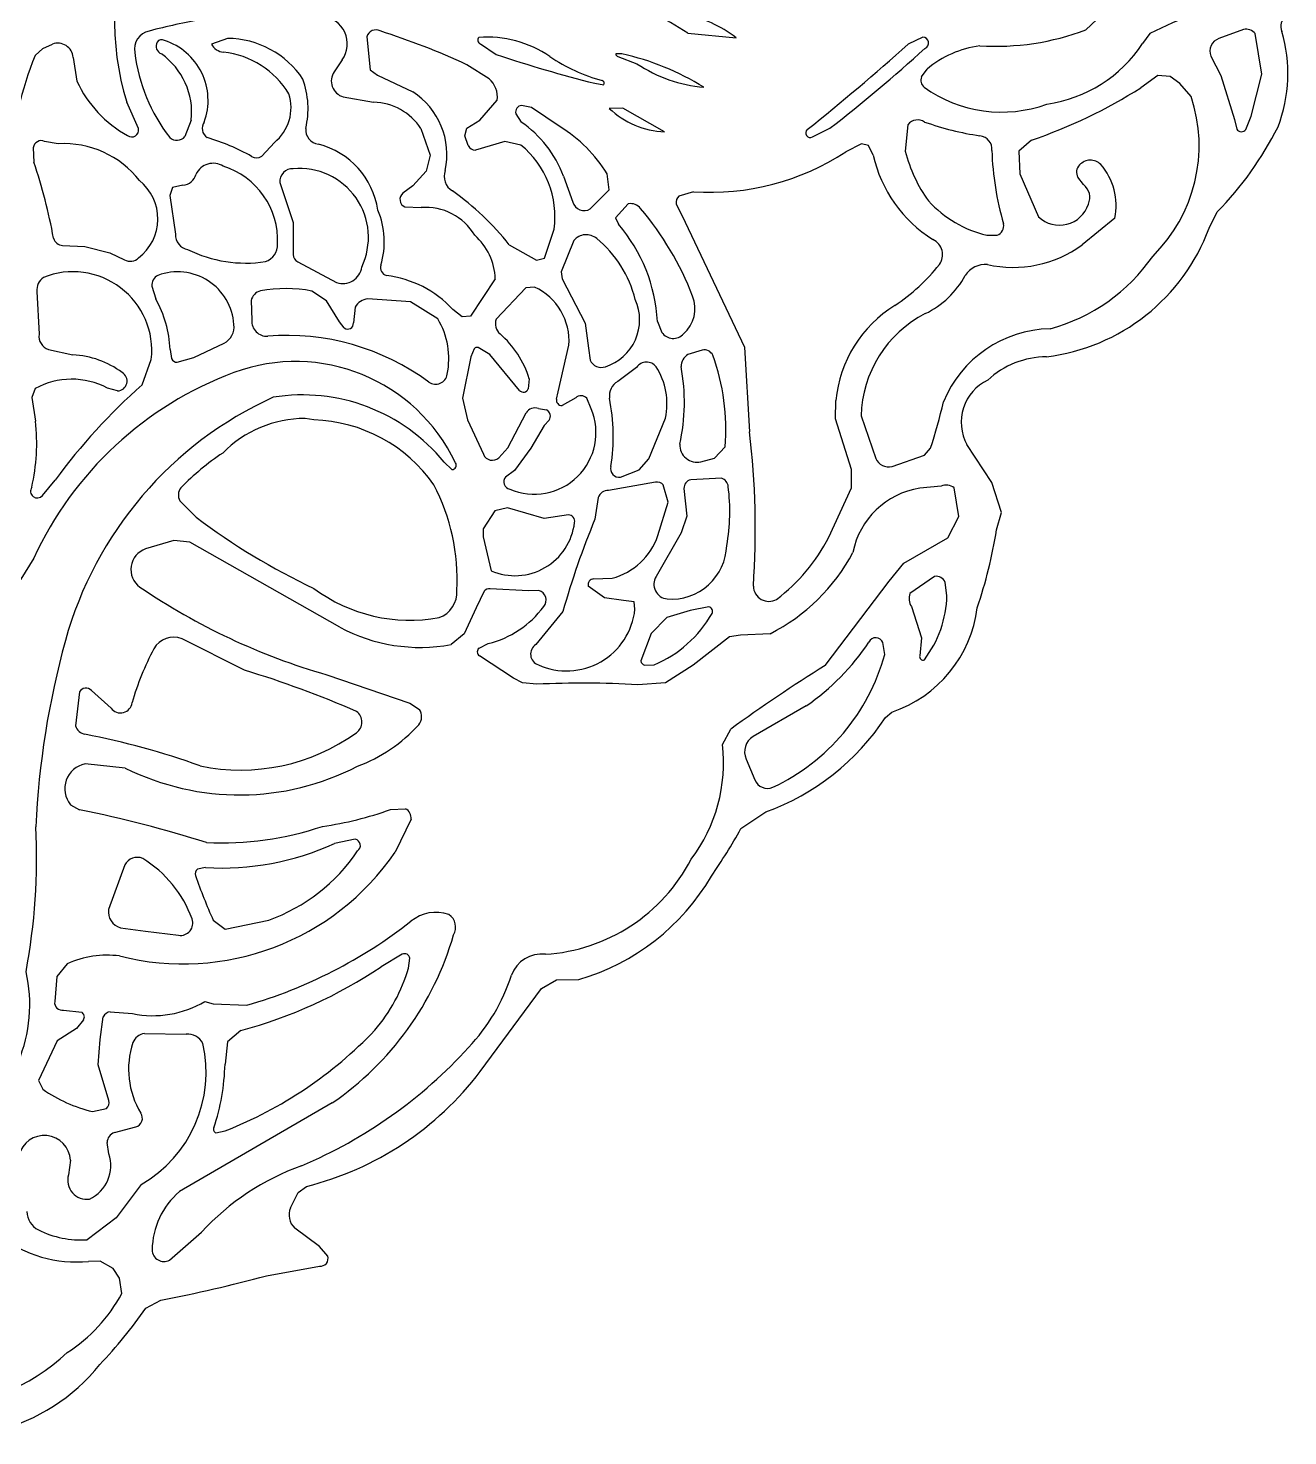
# Model space of a CAD drawing. Header units: millimetres. Extents: x 0.02 to 0.492, y 0.021 to 0.495.
# Drawn here: x 0.361 to 0.4644, y 0.0434 to 0.159 of the extents above; entities that cross this region are included whole.
import ezdxf

# ---------------------------------------------------------------- set-up
doc = ezdxf.new("R2010")
doc.units = ezdxf.units.MM
doc.header["$MEASUREMENT"] = 0
doc.layers.add('WHITE', color=7, linetype='Continuous')

msp = doc.modelspace()

# ---------------------------------------------------------------- linework, layer by layer
at = {"layer": 'WHITE'}
for p, q in [((0.4478104110938455, 0.1588128490061728), (0.4505747555304825, 0.1614306330596681)), ((0.4151304145114838, 0.1585502633157757), (0.4190814210061375, 0.1581644590740064)), ((0.4530631980924561, 0.1585157152427794), (0.4524650271506728, 0.1576833831180831)), ((0.4607388933202539, 0.1588455589806597), (0.4587135573067442, 0.1580993464983402)), ((0.4622477575325273, 0.1551620874340658), (0.461701163218803, 0.1585002740840933)), ((0.3615413990060995, 0.1567010917874253), (0.3621535799890072, 0.1572903832044549)), ((0.3621535799890072, 0.1572903832044549), (0.3629582670356958, 0.1576399705388453)), ((0.377320037416269, 0.1581079939401132), (0.3760105390332617, 0.1576376831662029)), ((0.3887580203752575, 0.1582456189779855), (0.3890450561494674, 0.1555391328193303)), ((0.3980856572765748, 0.1576647223225212), (0.3993960344442853, 0.1567963500015735)), ((0.4344187049421049, 0.1582108704044909), (0.4331993214306843, 0.1576249117211449)), ((0.3646613798445921, 0.1565536439837672), (0.3649678867970609, 0.1546039928106835)), ((0.3867453020250189, 0.1563375956742575), (0.3860868642337023, 0.1553741553833327)), ((0.4097132712383999, 0.1568388068068472), (0.4092124023500757, 0.1568503100913313)), ((0.4093823260883098, 0.1566173703074104), (0.4109417004926585, 0.1560345541825941)), ((0.4580624032445939, 0.1566638920681741), (0.4588788250835189, 0.1550636031509639)), ((0.3890450561494674, 0.1555391328193303), (0.3896277919190606, 0.1550976568598074)), ((0.3896277919190606, 0.1550976568598074), (0.392529397079416, 0.1537306885851001)), ((0.3988003568208999, 0.1547906957894117), (0.3969769339392178, 0.1559455516152599)), ((0.4343001258225306, 0.1549462326484322), (0.4347613843327349, 0.1555940662531458)), ((0.4537210270113459, 0.1550716683036165), (0.4523264068191494, 0.1540588678959136)), ((0.4547359291255304, 0.1549831601196802), (0.4537210270113459, 0.1550716683036165)), ((0.4555276968961778, 0.1544042846603938), (0.4547359291255304, 0.1549831601196802)), ((0.4588788250835189, 0.1550636031509639), (0.4600151979728268, 0.1514598149140601)), ((0.4613712206527839, 0.1517213306716007), (0.4622477575325273, 0.1551620874340658)), ((0.4074721307234611, 0.1544223237130707), (0.4082320740081432, 0.1543100851230969)), ((0.4564455490655511, 0.153348280806252), (0.4555276968961778, 0.1544042846603938)), ((0.3700076523277982, 0.1507002356947619), (0.3690570202747585, 0.1528625928097796)), ((0.3868294858819059, 0.153309200467548), (0.3893215061185484, 0.1528698307948494)), ((0.3980441590134258, 0.1513995215279292), (0.3994607204037851, 0.1530353730342847)), ((0.4022800821347838, 0.1524396889711539), (0.4014696737364905, 0.1526112075898934)), ((0.3743513265641344, 0.1514090871709671), (0.3738237593941767, 0.1500429998409848)), ((0.3969633273255399, 0.1507511027878686), (0.3980441590134258, 0.1513995215279292)), ((0.4009971443529228, 0.1519254603613756), (0.4014313722945464, 0.1512442633406309)), ((0.4046435196417284, 0.150847393594954), (0.4022800821347838, 0.1524396889711539)), ((0.4097728621119124, 0.152387380134993), (0.4086631697596964, 0.1523664478651013)), ((0.4132097254365883, 0.1504330577029822), (0.4097728621119124, 0.152387380134993)), ((0.4600151979728268, 0.1514598149140601), (0.4601870897482782, 0.1506694547896832)), ((0.4609437529817644, 0.1506272436172697), (0.4613712206527839, 0.1517213306716007)), ((0.3932105797974179, 0.1507082667913523), (0.3939669769054014, 0.1485244343887271)), ((0.3968005424543352, 0.1501144756711772), (0.3969633273255399, 0.1507511027878686)), ((0.4253532589830473, 0.1500205178407616), (0.42678795945832, 0.1507267384605868)), ((0.433191224031257, 0.1510227574547764), (0.4329726606060602, 0.1488387692606854)), ((0.3613814249274789, 0.1491372017825527), (0.3614313700321745, 0.1479528047284895)), ((0.3634344326127646, 0.1494538783320934), (0.3623106428153927, 0.1496576075602466)), ((0.3811743960794773, 0.1495711354195581), (0.3801342815896651, 0.1484371661596176)), ((0.3970976649631619, 0.1493189067506361), (0.3968005424543352, 0.1501144756711772)), ((0.4001029556464614, 0.1496359225304807), (0.3976973054554338, 0.148943050271562)), ((0.4014130635744295, 0.1493578400678059), (0.4001029556464614, 0.1496359225304807)), ((0.4293820738925865, 0.1494636560815511), (0.4280905146122364, 0.1487963850659172)), ((0.429951936445838, 0.1493296200028196), (0.4293820738925865, 0.1494636560815511)), ((0.4303328158815137, 0.1485361041753114), (0.429951936445838, 0.1493296200028196)), ((0.4433349338820314, 0.1497503102434953), (0.4423077071059268, 0.1488463174109708)), ((0.3939669769054014, 0.1485244343887271), (0.3936350551793591, 0.1471979574881438)), ((0.4423077071059268, 0.1488463174109708), (0.4423892096165871, 0.1469870212159668)), ((0.3936350551793591, 0.1471979574881438), (0.3925478535265452, 0.1460026188055443)), ((0.4049059298407802, 0.1467959334885615), (0.4056750934676309, 0.1446658680251657)), ((0.4086740684630031, 0.1456898300219206), (0.4084907705757778, 0.1469908411285466)), ((0.4423892096165871, 0.1469870212159668), (0.4439126767899659, 0.1434661415612259)), ((0.3728103177583182, 0.1458563184365722), (0.3725855794302086, 0.145205628276912)), ((0.3736645146319394, 0.1460562912625274), (0.3728103177583182, 0.1458563184365722)), ((0.3816147551520664, 0.1462866098939782), (0.3827128431543687, 0.1430093044252658)), ((0.3925478535265452, 0.1460026188055443), (0.3917206618704955, 0.1453973146733974)), ((0.4071130460807242, 0.1441131893914202), (0.4086740684630031, 0.1456898300219206)), ((0.4476181111125263, 0.1461025153043084), (0.4471512410662848, 0.1467078123204597)), ((0.3725855794302086, 0.145205628276912), (0.3730609450785116, 0.142031816203004)), ((0.4102312695452294, 0.1445272048838382), (0.409183547223891, 0.1433694239384507)), ((0.4141669146116745, 0.1445268681633153), (0.4148946013329937, 0.1430275672975888)), ((0.4155740330295634, 0.1455190464836589), (0.414381570591937, 0.1451582877338678)), ((0.3918911831125687, 0.1442798595399021), (0.3932223854880479, 0.1442203052306268)), ((0.409183547223891, 0.1433694239384507), (0.4094342260382651, 0.1428490705917292)), ((0.4501775298843128, 0.1433441227805601), (0.4474856965836669, 0.1411493418607438)), ((0.4579171439958926, 0.1425321391630867), (0.4585797042646823, 0.1438592794126826)), ((0.3827128431543687, 0.1430093044252658), (0.3827090864406461, 0.1403631052291597)), ((0.4033602569865697, 0.1400591134074101), (0.4041405909999186, 0.1424395470000303)), ((0.4148946013329937, 0.1430275672975888), (0.4197746939694584, 0.1327634580883333)), ((0.3637895231388143, 0.1411112516526079), (0.3656180584546465, 0.1410278703309436)), ((0.3656180584546465, 0.1410278703309436), (0.3676613811689831, 0.1405193811126939)), ((0.400463678627928, 0.1411641281522698), (0.4026930631152653, 0.1399035970478406)), ((0.4057556685794117, 0.1415110850573362), (0.4047255064983237, 0.138944850525207)), ((0.4396696870785357, 0.1419443894562103), (0.4405090166086556, 0.1419566682022594)), ((0.3676613811689831, 0.1405193811126939), (0.3688622276870344, 0.1399386410398382)), ((0.4026930631152653, 0.1399035970478406), (0.4033602569865697, 0.1400591134074101)), ((0.3830929159861806, 0.1397632469336547), (0.3862842268948559, 0.1380595151450711)), ((0.4047255064983237, 0.138944850525207), (0.404793808999626, 0.1383753026621473)), ((0.3711162749063758, 0.137764583794909), (0.3714303754816564, 0.136722233464999)), ((0.3993041294897854, 0.1383673954179664), (0.3972704902081456, 0.1353171883147497)), ((0.4018080207308322, 0.137622684954454), (0.3993844025778227, 0.1350483233502036)), ((0.4025417596655821, 0.1376861611181912), (0.4018080207308322, 0.137622684954454)), ((0.404793808999626, 0.1383753026621473), (0.4066829513657071, 0.1347292283183253)), ((0.3616653492174111, 0.1373415066352055), (0.3618497601351949, 0.133817986845995)), ((0.3792676130421271, 0.1365911098147186), (0.3793099408823761, 0.1349723925114361)), ((0.3854575493134795, 0.1365555066983349), (0.384254855881764, 0.1373711909483313)), ((0.3865107663972688, 0.1348539944960823), (0.3854575493134795, 0.1365555066983349)), ((0.3923599158827226, 0.136475903031363), (0.3888352639622807, 0.136720520096153)), ((0.3945970171951173, 0.1350794526695269), (0.3923599158827226, 0.136475903031363)), ((0.3878197965669664, 0.136046414425566), (0.3876585980388775, 0.1347549286371711)), ((0.3965943290064796, 0.1352647475923899), (0.3958303825822162, 0.1358517629430345)), ((0.3972704902081456, 0.1353171883147497), (0.3965943290064796, 0.1352647475923899)), ((0.3869151348529966, 0.1343397670070449), (0.3865107663972688, 0.1348539944960823)), ((0.4066829513657071, 0.1347292283183253), (0.4069706277138767, 0.132673162337209)), ((0.4126272636356289, 0.1348574914008592), (0.4129811798315061, 0.1339753484576088)), ((0.3745555053141683, 0.1319163480852799), (0.377043808519645, 0.1330773970260655)), ((0.4044780510349835, 0.1290963931945555), (0.4053596510481208, 0.1329132531728167)), ((0.3626383124337921, 0.1325831867192392), (0.3646388457737982, 0.1321354104048853)), ((0.3703167529412444, 0.1296664557969044), (0.3710660834870953, 0.1317543702833631)), ((0.3726109065497498, 0.1325762145477891), (0.3727203703005034, 0.1318188122629046)), ((0.3732019445409324, 0.1315232647417516), (0.3745555053141683, 0.1319163480852799)), ((0.3972910735848356, 0.1319779955493341), (0.3966320458210807, 0.1285738281905516)), ((0.397586292932039, 0.1326372649782148), (0.3972910735848356, 0.1319779955493341)), ((0.3988757663788961, 0.1321734584574591), (0.3978952908320467, 0.1327347440784617)), ((0.4013032700897202, 0.1292117950151072), (0.3988757663788961, 0.1321734584574591)), ((0.4069706277138767, 0.132673162337209), (0.4070971937811456, 0.1316816520858774)), ((0.4163018379230292, 0.1325258698373536), (0.4151307563519979, 0.1321474143216627)), ((0.4197746939694584, 0.1327634580883333), (0.4201857778593667, 0.1258174454273844)), ((0.4109112460881132, 0.1311016876034855), (0.4093654845131615, 0.1299455108550154)), ((0.4021048116800081, 0.1301603533099995), (0.402019734996804, 0.1293381000703395)), ((0.3615345789002194, 0.1293615705368415), (0.361260619518842, 0.1286411063095886)), ((0.361260619518842, 0.1286411063095886), (0.3615598111530191, 0.1266899885429451)), ((0.3682985140433054, 0.1291688493994361), (0.3674599452564083, 0.1294061324737082)), ((0.3966320458210807, 0.1285738281905516), (0.397025075899907, 0.1267874742622558)), ((0.4043361313441818, 0.1285049581944213), (0.4044780510349835, 0.1290963931945555)), ((0.4059122978118543, 0.1286057710999538), (0.4047933754992762, 0.1279629766464499)), ((0.40718677521064, 0.1277017304926724), (0.406816852780409, 0.1285699777048731)), ((0.4272499934350901, 0.1268672488909652), (0.4272735131592027, 0.128382918955498)), ((0.4003359649102916, 0.124500841156374), (0.4018396296886588, 0.1273785682963609)), ((0.4028537347280473, 0.1277355821746079), (0.4035138058995325, 0.1276156363075071)), ((0.3844090914922792, 0.1267926749967999), (0.3836900202242079, 0.1269126764970296)), ((0.397025075899907, 0.1267874742622558), (0.398344141273028, 0.1239647149218935)), ((0.4033120695529049, 0.1263223551300276), (0.4022432275767133, 0.1244664591658284)), ((0.4037344852777967, 0.1267722813470197), (0.4033120695529049, 0.1263223551300276)), ((0.4119262291029864, 0.1236028183595941), (0.4132915102222725, 0.1269431587220245)), ((0.4285533132460944, 0.1227206948432958), (0.4272499934350901, 0.1268672488909652)), ((0.4293544988111186, 0.1271138732951308), (0.4305434154013388, 0.123632244130465)), ((0.3995980732319394, 0.1236832627593574), (0.4003359649102916, 0.124500841156374)), ((0.4022432275767133, 0.1244664591658284), (0.4008772249075623, 0.1226425713655862)), ((0.4161963205701049, 0.1233386081958545), (0.4172998295018981, 0.1236515190045155)), ((0.4172998295018981, 0.1236515190045155), (0.4181795742409065, 0.1245716408415709)), ((0.431888615553477, 0.1229577689981974), (0.4345461481682343, 0.1239037360919347)), ((0.4345461481682343, 0.1239037360919347), (0.4350469813627224, 0.1244736578510636)), ((0.4400888920440258, 0.1216541416112838), (0.4380237877602191, 0.1247579696637913)), ((0.3957486617872243, 0.1227210429523991), (0.395105882137849, 0.123319451836779)), ((0.4008772249075623, 0.1226425713655862), (0.4001508034023093, 0.1221026499757886)), ((0.4095936199027878, 0.1220811541285939), (0.4111285690305198, 0.1226793908265453)), ((0.4111285690305198, 0.1226793908265453), (0.4119262291029864, 0.1236028183595941)), ((0.4285590174185546, 0.1212266090149658), (0.4285533132460944, 0.1227206948432958)), ((0.362127235209583, 0.1205770577919102), (0.3631808341685926, 0.1218447117137371)), ((0.4124599235589261, 0.1216801796486154), (0.4086134187718715, 0.1210018770306285)), ((0.4135013965583782, 0.1200369422417972), (0.4131084690650541, 0.1214571437984629)), ((0.4178897603864873, 0.1220118698019311), (0.4153557886717058, 0.1218664419181117)), ((0.4359136486389236, 0.1213568787962822), (0.4341604831502262, 0.1211740134482674)), ((0.4408632257778373, 0.1191768220378977), (0.4400888920440258, 0.1216541416112838)), ((0.4077564109790276, 0.1204091408933684), (0.4074934871980994, 0.1186536389662525)), ((0.4148011141671572, 0.1211717320462864), (0.415039281326852, 0.1188979798021636)), ((0.4266899904257728, 0.1171774937230346), (0.4285590174185546, 0.1212266090149658)), ((0.4373794318949153, 0.1188682881154261), (0.4369859558260527, 0.1212029492774972)), ((0.373418532175185, 0.120155629874531), (0.3747615161614636, 0.1187969446709042)), ((0.399286291648642, 0.1193382946874521), (0.3983165337531153, 0.1178461463623638)), ((0.4003157328263448, 0.1195776852922174), (0.399286291648642, 0.1193382946874521)), ((0.4033311052750389, 0.1186968839549931), (0.4003157328263448, 0.1195776852922174)), ((0.4126642601635934, 0.1172955993276916), (0.4135013965583782, 0.1200369422417972)), ((0.4404740993270875, 0.1177604858972372), (0.4408632257778373, 0.1191768220378977)), ((0.4053112745698733, 0.118992247120365), (0.4033311052750389, 0.1186968839549931)), ((0.415039281326852, 0.1188979798021636), (0.4145607637510575, 0.1175174690526018)), ((0.4364800962030156, 0.1171119793973258), (0.4373794318949153, 0.1188682881154261)), ((0.3729278678827249, 0.1168915604198331), (0.3705883137788465, 0.1161947810412286)), ((0.3742401425753831, 0.1167492047701073), (0.3729278678827249, 0.1168915604198331)), ((0.3865364790630972, 0.1097709496156917), (0.3742401425753831, 0.1167492047701073)), ((0.3983165337531153, 0.1178461463623638), (0.3983275697811512, 0.117204199942415)), ((0.3983275697811512, 0.117204199942415), (0.3989740665756318, 0.1144006389493143)), ((0.4145607637510575, 0.1175174690526018), (0.4125103903825618, 0.1139290612460652)), ((0.4328483214428194, 0.1150373929105285), (0.4364800962030156, 0.1171119793973258)), ((0.4316398261308715, 0.1135445767527248), (0.4328483214428194, 0.1150373929105285)), ((0.4073876162007113, 0.1137432784679296), (0.4089142317159128, 0.1137927412513106)), ((0.4263952151895397, 0.1066395716905251), (0.4316398261308715, 0.1135445767527248)), ((0.4353782730958658, 0.1139371748932253), (0.4333594442619909, 0.1125273547414603)), ((0.4363952683454205, 0.1123771209736487), (0.4362499425502364, 0.1134480205978685)), ((0.3983923351494577, 0.1127199090408365), (0.397745549356584, 0.1113704822405213)), ((0.4020472887867005, 0.1127628104616606), (0.3988880678284866, 0.1129164263937319)), ((0.4028901630309842, 0.1127982396466753), (0.4020472887867005, 0.1127628104616606)), ((0.4082741139215783, 0.1121846039763498), (0.4069480298443687, 0.1131415818941818)), ((0.409836411151669, 0.1119557975847199), (0.4082741139215783, 0.1121846039763498)), ((0.397745549356584, 0.1113704822405213), (0.3967556827564354, 0.1092325137856768)), ((0.4048650060156643, 0.1110743148436297), (0.4026504460339315, 0.1083437344769649)), ((0.4107028693698418, 0.1118479914802514), (0.409836411151669, 0.1119557975847199)), ((0.4107752093601242, 0.1112413442203414), (0.4107028693698418, 0.1118479914802514)), ((0.4153254898125595, 0.1111315521998029), (0.4133864609518147, 0.1105606615997761)), ((0.4168531956251534, 0.1114346157862166), (0.4153254898125595, 0.1111315521998029)), ((0.4334877928327945, 0.1114697094452933), (0.4342990662148439, 0.1089055298489099)), ((0.4133864609518147, 0.1105606615997761), (0.4121161576240777, 0.1092653290341622)), ((0.3787299265479707, 0.1062403223076474), (0.373589754708649, 0.1088261306264855)), ((0.3967556827564354, 0.1092325137856768), (0.3956762547902492, 0.1083438996959371)), ((0.4121161576240777, 0.1092653290341622), (0.4112631418773959, 0.1070046047198622)), ((0.4185540659258826, 0.1089754433712697), (0.4155451356613751, 0.1066578533162059)), ((0.4194331156935605, 0.1091130969434917), (0.4185540659258826, 0.1089754433712697)), ((0.4218769518858759, 0.1092330143304445), (0.4194331156935605, 0.1091130969434917)), ((0.4342990662148439, 0.1089055298489099), (0.4341684615525035, 0.1074351337958734)), ((0.3979835636140049, 0.1080630123348322), (0.3987346978573619, 0.1084261273496805)), ((0.4312920690914731, 0.1075333601839694), (0.4311394694171676, 0.1085082971437731)), ((0.4008166013244743, 0.1055860808185489), (0.3980101943877485, 0.1074312035339818)), ((0.4115694458487701, 0.1066539206857774), (0.4123518575732589, 0.1066787358594084)), ((0.4155451356613751, 0.1066578533162059), (0.4132803410619487, 0.1052161919751104)), ((0.3854785625583108, 0.1058718309711032), (0.3923068709547181, 0.1035452148175462)), ((0.4015536995896004, 0.105219319114512), (0.4008166013244743, 0.1055860808185489)), ((0.4027363136275725, 0.1050888666360307), (0.4015536995896004, 0.105219319114512)), ((0.4132803410619487, 0.1052161919751104), (0.4110069907486622, 0.1050476414969887)), ((0.3651600247753285, 0.104459719735271), (0.3648342180690506, 0.101664207290599)), ((0.3677641389298404, 0.1031311041384273), (0.3661598355805605, 0.1045781082153722)), ((0.3923068709547181, 0.1035452148175462), (0.3931026532520593, 0.1030241828093002)), ((0.4248347381551611, 0.1033083902593185), (0.4204788921045218, 0.1008039543297976)), ((0.4313404026679893, 0.102355864820354), (0.4318606470544554, 0.1028053690556427)), ((0.4179667331432411, 0.1001546990784893), (0.4186422529603038, 0.1014079135481266)), ((0.3689350111935338, 0.098212305128707), (0.365635467658457, 0.0985514404035169)), ((0.4199081130508066, 0.0989528072011392), (0.4206095462587992, 0.0972502092640784)), ((0.36443539981824, 0.0952034853059236), (0.3651860348453349, 0.0947934546262742)), ((0.3907083648022873, 0.0948116317208197), (0.3919504408734298, 0.0948717626303665)), ((0.3923999220909756, 0.0940166327418962), (0.3911011106675655, 0.0913122449424582)), ((0.4194853828932605, 0.0932357569329357), (0.4215313019505822, 0.0946081937417484)), ((0.3878124888590532, 0.0923629751038685), (0.3861211654580578, 0.0920117190100004)), ((0.3688936605757289, 0.0902544438635629), (0.3675618760772301, 0.0866095380029807)), ((0.3755072411703172, 0.0900375755762772), (0.3748492482525663, 0.0898995034900139)), ((0.3761581172992043, 0.0857116039240107), (0.3771311611026799, 0.0849923088595365)), ((0.3771311611026799, 0.0849923088595365), (0.3807195279161866, 0.0857285174380075)), ((0.368539235832245, 0.0851044699921945), (0.3706013051384249, 0.084820023961521)), ((0.3706013051384249, 0.084820023961521), (0.3733098766581375, 0.0844864710017502)), ((0.3641658925994953, 0.0821349691239555), (0.3633003207643459, 0.0810887703961018)), ((0.3916685126890245, 0.0829196356491374), (0.3899367489753238, 0.0818954971914672)), ((0.3921844023462037, 0.0817903589500048), (0.392289537039886, 0.0825938063757131)), ((0.3633003207643459, 0.0810887703961018), (0.363134629790949, 0.079041691350901)), ((0.398071078428847, 0.0732866662122415), (0.4031184289997897, 0.080118037914683)), ((0.4031184289997897, 0.080118037914683), (0.4043240439827913, 0.0808316803410859)), ((0.4043240439827913, 0.0808316803410859), (0.4061809970434218, 0.0808418244511513)), ((0.3754767951494046, 0.0790568460117711), (0.3761557979493422, 0.0788675404786823)), ((0.3761557979493422, 0.0788675404786823), (0.3789152887621317, 0.0787393225030482)), ((0.363862829259318, 0.0783349368123442), (0.3653525285022429, 0.0781610358553024)), ((0.3654981377261942, 0.0775393237504964), (0.3649245496318233, 0.0768269194383543)), ((0.3668823034145386, 0.075920884049275), (0.3671228713987942, 0.0777938110948335)), ((0.3676968892911539, 0.0781959694952093), (0.369523164488099, 0.0780491590072369)), ((0.3649245496318233, 0.0768269194383543), (0.3633295191242506, 0.0758138850460891)), ((0.3705023210790245, 0.0764236519951161), (0.3739291182580544, 0.076377874771236)), ((0.3784235308309125, 0.0766574674591786), (0.3773367780731419, 0.0757348044624834)), ((0.3633295191242506, 0.0758138850460891), (0.3618086248423137, 0.0725681194071108)), ((0.3667051800578823, 0.0738454729293937), (0.3668823034145386, 0.075920884049275)), ((0.3773367780731419, 0.0757348044624834), (0.3771206858027157, 0.0739031897171098)), ((0.3675862207550276, 0.0709108352753799), (0.3667051800578823, 0.0738454729293937)), ((0.3618086248423137, 0.0725681194071108), (0.3621552841770145, 0.0718454097962647)), ((0.3859249286676174, 0.0707193056110425), (0.3733797654074787, 0.0634415820541465)), ((0.3662496464124408, 0.0700087522636806), (0.3673801897988396, 0.0702750502958352)), ((0.3680467761460261, 0.0682860275554241), (0.3698088089657547, 0.0687529021469172)), ((0.3763767478104373, 0.0682604536256499), (0.3771335753265644, 0.0684328413593269)), ((0.3675822608227753, 0.0665398784258149), (0.3674384061128023, 0.0674670949855877)), ((0.3644294983300519, 0.0660144321415551), (0.3642741093241263, 0.0648113908401291)), ((0.3702286432006089, 0.0640239964355769), (0.368190470882824, 0.0612787118444784)), ((0.3831164712801133, 0.0633768834628455), (0.3837997359913648, 0.0638685623703091)), ((0.3825011427583978, 0.0621144346832903), (0.3831164712801133, 0.0633768834628455)), ((0.368190470882824, 0.0612787118444784), (0.3658075901680348, 0.0594886398429744)), ((0.3725610537468151, 0.057799207311305), (0.375187351369041, 0.0601211645174314)), ((0.3848804454300708, 0.0589406958881051), (0.3828442533634509, 0.0604467256696027)), ((0.3855522828103176, 0.0581524351181518), (0.3848804454300708, 0.0589406958881051)), ((0.3668587565113249, 0.0577329862723644), (0.3658987605667397, 0.0577107112975931)), ((0.3679431563824156, 0.0571357954154531), (0.3668587565113249, 0.0577329862723644)), ((0.368449036875979, 0.0563472715247357), (0.3679431563824156, 0.0571357954154531)), ((0.3805298925357772, 0.056532322000139), (0.3848699518235805, 0.0573249939148101)), ((0.3686530129274582, 0.0550764812622978), (0.368449036875979, 0.0563472715247357)), ((0.370614882741686, 0.0538758447973795), (0.3718423892753706, 0.054517546050904))]:
    msp.add_line(p, q, dxfattribs=at)
for centre, radius, start, end in [((0.3909960103603178, 0.1596019455506539), 0.0229507769223658, 159.5088787261035, 197.0762299059418), ((0.3400046540687645, 0.0342526113391469), 0.145237, 58.85114690594189, 64.14433490594189), ((0.2838725754331531, 0.2307594207251706), 0.1029800643932965, 301.740024372967, 318.9436538282623), ((0.4734423685034887, 0.117265241994118), 0.046009913387013, 106.0988173592327, 116.2909759059418), ((0.3853289223362227, 0.1027519302447561), 0.0577952397306591, 99.98364809675545, 104.4646923715555), ((0.3848773325626861, 0.1576549486898727), 0.0022857665847497, 324.8072609059417, 84.54216977766261), ((0.4126105818330303, 0.1497017181137142), 0.0106531565352822, 52.59749990594167, 78.09479443971223), ((0.4648091226529534, 0.1590829268352315), 0.0010040171997867, 121.8351709059417, 203.8709585030871), ((0.3711990400336452, 0.1572386140710335), 0.0015080048277964, 101.7233632761701, 191.4394119969504), ((0.3894914702394009, 0.1580476060699984), 0.0007597090330787, 61.69052401877055, 164.8917759059411), ((0.3721068361455715, 0.1025402058274235), 0.0589122459509388, 65.0292849059418, 72.46975163991914), ((0.4404077935228382, 0.1784335340566306), 0.0209706945224007, 266.396135876295, 290.6708089059419), ((0.4609242608781379, 0.1578486463122258), 0.001014, 39.98828290594185, 100.5333749059408), ((0.4521123831465185, 0.1552275183764683), 0.0122732188077786, 339.0876295130346, 16.32150298071135), ((0.3633861178318185, 0.1564325332956492), 0.001281, 5.425066905942248, 109.5115879059428), ((0.3721496639054008, 0.1574792642903643), 0.000688316005459, 151.7491897088037, 249.2275438035485), ((0.371921859880502, 0.1575367379747965), 0.0004639821723635, 61.14205906581996, 144.6678020230187), ((0.370546941623666, 0.1530123125814536), 0.0051835339040988, 340.0564663665702, 72.03423165159755), ((0.3770658189299343, 0.1581631963565849), 0.0011788892117526, 206.4725999059425, 266.4893154935447), ((0.3772631978771395, 0.1505861369931589), 0.0075220717002468, 33.69963697037895, 89.5670479059419), ((0.3982150928717206, 0.1579780350616182), 0.0003389962326799, 140.3580814764143, 247.5535269059406), ((0.3985879093952806, 0.1489393105218394), 0.009276680504004, 55.94825253605898, 93.91797371010881), ((0.3169434651106243, 0.286745976326608), 0.1737460026980725, 308.4255809391302, 311.9987079059419), ((0.3452506771039412, 0.2556419022073284), 0.1328740757173622, 307.8534039059418, 312.25078253679), ((0.4344093094173901, 0.1577310476578735), 0.0004799147258171, 292.3932597999405, 88.87822090594109), ((0.4402963536261483, 0.1489114992976869), 0.0086771300666303, 97.99406097126317, 129.6339309059418), ((0.4429569626831386, 0.1640188881124765), 0.0114254940135107, 278.2902199079724, 326.3233039059419), ((0.45910110272141, 0.1570581310779916), 0.001111, 110.415509905943, 200.7842879059434), ((0.3853597919418779, 0.1467022727593169), 0.025832, 157.2276269059419, 177.3211789059419), ((0.3835286756506949, 0.1585603654286842), 0.0139024906097618, 186.6951139904496, 218.1124833987904), ((0.3684808602702412, 0.1520277190868983), 0.0059029721289487, 353.9843519059418, 54.53797809018337), ((0.3761854016728598, 0.1497939576242765), 0.0072378296980123, 31.38441004940867, 83.5885672250109), ((0.4333974097198718, 0.2575402699589026), 0.106327, 251.3503069059419, 255.8875399059419), ((0.4121170587001018, 0.1690816169242774), 0.01498755964619, 236.2127062739975, 254.3972975600132), ((0.4094218348306083, 0.156824638392947), 0.000211, 173.0116909059365, 259.2079379059456), ((0.4050334659526465, 0.1357609591835115), 0.021591114791625, 58.12812133587772, 77.48197090594178), ((0.4174360730705544, 0.165689536033191), 0.0116359593380125, 236.0734589059418, 265.0598464526749), ((0.3871999057287614, 0.1546084272133686), 0.001351, 145.4735789059416, 254.0867289059414), ((0.4349865623102046, 0.1546803763699792), 0.0007361213299471, 158.8286559059408, 230.6732864535923), ((0.3736890109445991, 0.1585448446937254), 0.0095701786796719, 204.3169879059418, 241.5005340531527), ((0.3767445939709562, 0.1523446443836816), 0.0071941193008836, 346.9757980015817, 19.61482843432228), ((0.3892012148067241, 0.1485699405588186), 0.0061408564085987, 347.7656771535538, 57.18190590594212), ((0.3975484716394413, 0.1533178507560004), 0.001933, 351.5970269059421, 49.63621090594279), ((0.4080411992802151, 0.1544270192167981), 0.0002238453574041, 328.5074399059411, 78.4741090056961), ((0.4408855997997412, 0.1629568344990837), 0.0108981564491347, 234.2609863552568, 289.9518076640319), ((0.429094146392897, 0.1910055972706063), 0.043644, 289.0440069059418, 302.1618559059419), ((0.3788886696095812, 0.1524258046160263), 0.0036570044731239, 308.6841679059418, 18.1215247792199), ((0.3891937151125011, 0.1480605283029309), 0.004811, 33.39109390594187, 88.47791590594134), ((0.4015417493145396, 0.1520558652530877), 0.00056, 97.39484590593834, 193.4658569059401), ((0.4443486733119416, 0.1493115790472742), 0.0127526218515724, 314.5031346367055, 18.45374490594184), ((0.4135800818810755, 0.157616516835185), 0.007193, 226.8768259059418, 267.048623905942), ((0.4339942519088024, 0.1504055067670956), 0.0010128436125866, 55.72800256770169, 142.4521709059425), ((0.3694638629209439, 0.1505756786198044), 0.0005578721931849, 232.2851689403554, 12.9012689059419), ((0.3761328641042097, 0.1507150019943824), 0.0008881542735193, 143.4241684691719, 237.6900197140388), ((0.3849326071154234, 0.1505988938422501), 0.0011855146502816, 173.9735146931369, 263.0495900779419), ((0.396171035313512, 0.1435543125055499), 0.009317, 20.36047590594183, 55.62578790594176), ((0.3984679148779487, 0.1408394214826038), 0.0117599999999998, 31.53907290594194, 58.32256990594233), ((0.4251768560150178, 0.1503515366512456), 0.0003750886028979, 131.9345263867108, 298.0535639059364), ((0.4428466785394886, 0.174840897324494), 0.0250095452548753, 250.6610185280472, 261.3982342155301), ((0.4386698946925849, 0.1633796148041985), 0.0278826829949066, 315.5659249059419, 333.2892436355335), ((0.4605801436756302, 0.150912256375743), 0.000462, 211.7049099059443, 321.9091109059468), ((0.3620406663113793, 0.1490498759687683), 0.000665, 66.04746490594104, 172.4542959059436), ((0.363896906291273, 0.1416115216313538), 0.0078559811942843, 37.91368300475378, 93.37489590594194), ((0.3731775861057582, 0.1505835394059018), 0.000842450556357, 225.793282778697, 320.0867039059416), ((0.3705731168139078, 0.1327998223726277), 0.0179019254428858, 60.79115073431624, 73.4979715496184), ((0.383156848946582, 0.143035784278329), 0.0065916094955019, 8.551115956010687, 75.66252204455277), ((0.3976646306323371, 0.1495571816548471), 0.000615, 202.7952319059417, 273.0455469059384), ((0.3965933838464495, 0.1434608795524472), 0.007616, 352.293214905942, 50.74032390594172), ((0.4389766745967389, 0.1490065159639263), 0.0011136958059202, 354.6863458621867, 83.32614818587989), ((0.3186561597172801, 0.1335963615649609), 0.0451201294079602, 10.34758326651458, 18.55305590594182), ((0.3797138704631386, 0.1489845301181364), 0.0006901831774193, 234.0991183343733, 307.5266069059412), ((0.4169265391294363, 0.165893203846598), 0.020419, 266.2020829059419, 303.143955905942), ((0.4411690798187513, 0.150991370225202), 0.011110938191405, 192.7664459059419, 237.7875051194576), ((0.445129293700154, 0.1520311158337481), 0.0125688028398476, 194.713728905942, 215.3351412834128), ((0.4641719932246788, 0.1496460789812582), 0.0240978565441389, 181.766145308968, 196.2639735438679), ((0.4481705406549043, 0.1469158767052431), 0.0011940516584419, 44.74828383491008, 137.8669531748751), ((0.3735664527783966, 0.1472688452231853), 0.0012165127350865, 274.6235709059426, 345.1396961237418), ((0.3761456015206828, 0.1463118300740678), 0.0015444653816221, 57.60844297242626, 155.3145696587113), ((0.3750590512691405, 0.141521047784474), 0.0063883794780489, 357.3782900893298, 72.56674427982335), ((0.3826683853108495, 0.1463592627291094), 0.0010561320684223, 87.68836487813965, 183.9445739059419), ((0.3832245892089412, 0.1417668933032176), 0.0056709479669624, 334.6027716060761, 95.19627149238728), ((0.3965007371930565, 0.1467834771340262), 0.0013858265739412, 159.5076733707869, 239.4805114804984), ((0.4478270283384804, 0.1471316253262784), 0.0007976878469444, 132.8001199773584, 212.0934559059415), ((0.44517107338645, 0.1443874971606081), 0.0051140235394387, 348.227733905942, 41.20641339603756), ((0.3675896212973793, 0.1432931248968107), 0.0040213433759869, 307.2972100269569, 51.46691323514575), ((0.446802917361335, 0.1450555267778561), 0.0013269234441007, 335.3986353268638, 52.09538590594257), ((0.3921409178968849, 0.1448897066826374), 0.000659, 129.6218509059441, 247.7307089059425), ((0.3824260256097365, 0.1268167145824712), 0.0230478893295572, 38.49925390594186, 54.53978445547639), ((0.4066102809622856, 0.1449520643735727), 0.000978, 197.0157339059428, 300.9356309059447), ((0.4104205892825447, 0.143485607787841), 0.0010586625871007, 38.70418942621043, 100.3015689059411), ((0.4148080085387031, 0.1446611200784859), 0.000655, 130.6208369059386, 191.8274359059404), ((0.4419382667080039, 0.1512912824809023), 0.0096182567417528, 222.7545061438302, 256.3575699059418), ((0.4456368173282246, 0.145265485157317), 0.0024920469442732, 226.2226999059424, 342.1866506367066), ((0.3834049993599133, 0.1414135363144633), 0.0067887786468549, 343.5502681250803, 22.54031413127363), ((0.3936019872569052, 0.1395574338633037), 0.0046782974350849, 30.67628367596916, 94.65415390594163), ((0.3919486551672006, 0.1278454799480181), 0.0252621329254369, 21.12982709196676, 40.18952268848615), ((0.3992217198189166, 0.1341349819004334), 0.013425, 3.085046905941939, 40.47333790594193), ((0.4402495722492171, 0.1427220185157986), 0.0008081289984149, 288.7260279059407, 12.51654361071227), ((0.4425641714722854, 0.1482177098985862), 0.0163719113086715, 277.0261064320324, 339.6792109059419), ((0.363845289867855, 0.1419500148251061), 0.0008406150055805, 197.2451427644624, 266.1961819059426), ((0.3742528187536167, 0.1419587797327349), 0.0011941093682732, 176.4933739059415, 260.4058538326933), ((0.3799644688507584, 0.1411790166036144), 0.0014771155439611, 289.2595657859517, 1.932719902251024), ((0.3943657341074476, 0.1382322102458662), 0.004940245336322, 1.568040905942131, 48.71055889639696), ((0.4067765229905531, 0.1406755231394421), 0.0013192071283091, 49.34858006546836, 140.6999239059421), ((0.4018268674646986, 0.1345008991943573), 0.0092321624920529, 13.63091129142141, 51.00741062587696), ((0.4346808199190192, 0.1403550117747519), 0.0013588852876376, 323.388832621165, 65.4103652231063), ((0.4418147569823027, 0.148969533718978), 0.0096599667008698, 257.4359711033655, 305.948356905942), ((0.3693397583316309, 0.1407989835915605), 0.0009839841578159, 240.9676619059407, 314.248364273744), ((0.3788357793175158, 0.150443534874754), 0.0107807570391185, 243.6683532122068, 278.6204759109542), ((0.3834445309648906, 0.140410962848811), 0.000737, 183.7231619059405, 241.5045139059419), ((0.4409752816874978, 0.1487205840262337), 0.0149638511114548, 285.0433608887695, 325.3665015423485), ((0.364635106159813, 0.1324833276088007), 0.0064721594670039, 353.5330719059419, 112.0557656186351), ((0.3732242743422388, 0.134303627430941), 0.00464038153682, 3.963473853169247, 110.3934253754153), ((0.3867867383395609, 0.1395532152688882), 0.0015759625033454, 251.4060019059411, 352.028951485617), ((0.390585139049856, 0.1393007504654699), 0.0006957879802682, 164.1203279638673, 252.5918700814516), ((0.4232257046056256, 0.1495449752515401), 0.0160439087616691, 303.6732358738128, 321.441525181614), ((0.4395368535478004, 0.1376154882445703), 0.0019334798549907, 84.76043102897653, 147.598223397977), ((0.3629487230423378, 0.1374321894667353), 0.0012865736474999, 125.3280285747856, 184.0417859059424), ((0.3720095387042411, 0.1378509405674237), 0.0008974283841822, 116.6314816810444, 185.5219409059408), ((0.3821086166947582, 0.1260642792194916), 0.011508805128753, 79.25217690594182, 100.4292461034342), ((0.3893270060013138, 0.1298492407950334), 0.0088500948633488, 42.70656090594183, 83.18641560976647), ((0.4005012353340792, 0.1332631642323066), 0.004871, 355.8805769059417, 65.23403190594176), ((0.431402726486196, 0.1421743807280557), 0.0073947299400902, 295.7549336279445, 331.5496137117534), ((0.3633058655933481, 0.1321677922177349), 0.009314, 2.513246905941871, 29.27413690594194), ((0.380270242963221, 0.1363901542836042), 0.00102257023434, 103.8603874250998, 168.6664669059416), ((0.3889069449189252, 0.1355106416557903), 0.001212, 93.39060590594205, 153.7648169059414), ((0.4071256132716474, 0.1349966249275797), 0.0040393189422474, 287.707779305598, 24.57651395072048), ((0.4129864436090813, 0.1359219457329571), 0.0027278388654938, 310.7273438277358, 22.18640454580251), ((0.4375961929169844, 0.1273851083421676), 0.0103707928048819, 121.8643877028968, 174.4788299059419), ((0.4389990153649054, 0.1269210879999842), 0.0096464431645188, 117.0247772432119, 178.854860905942), ((0.3763303449760523, 0.1344362678394322), 0.0015347834099494, 297.7013359059414, 7.039948826238294), ((0.3805527429419308, 0.1349071502595088), 0.0012445133629937, 176.9949539059418, 273.5266016784526), ((0.3871933192797704, 0.1347148702257736), 0.000467, 233.4385919059415, 4.920774905941593), ((0.3890810206107332, 0.1318072761798796), 0.0064135292389088, 348.5562579854375, 30.67708890594193), ((0.4004272239779772, 0.1346847523869523), 0.0011043823241703, 160.7793179059419, 228.7311142150097), ((0.4450716653802362, 0.1245769648337513), 0.0096949135825179, 91.25604783170039, 157.6038784841251), ((0.3629636292181825, 0.1336601240385822), 0.001125, 171.933491905942, 253.191699905943), ((0.3822037662739635, 0.1141352238114931), 0.0195931331213013, 53.51205238915155, 94.60916116286842), ((0.3943647926028745, 0.1277501043516504), 0.0081066142967096, 17.29663590594187, 48.85402330577615), ((0.4139215941924574, 0.1346235996156673), 0.0011421947006565, 214.5794679059418, 317.6890319754003), ((0.364235013470741, 0.1246690970616589), 0.0074772264555939, 53.60739691529015, 86.90404590594193), ((0.373190750599636, 0.1320451447046532), 0.000522, 205.6954199059408, 271.2287639059435), ((0.3978135184077766, 0.1324554695349942), 0.000291, 73.67981090594076, 141.3378759059411), ((0.4156862800833663, 0.1311703627226768), 0.0011239379178559, 119.6213279059429, 180.3992757285229), ((0.41645963813206, 0.1317461755882266), 0.0007955023746614, 26.0053274063119, 101.4413929059418), ((0.4003298277318417, 0.1260160347323508), 0.0179080910247183, 355.3737299059418, 19.84347451763491), ((0.4446299066249219, 0.1247528739644614), 0.0072161450335786, 90.50099401242969, 132.6425406624134), ((0.3881198802620091, 0.1031281462370491), 0.0294039809625132, 110.4388257233736, 155.2591984216038), ((0.3682656870191909, 0.1299822563734191), 0.0008140691118305, 272.3110569059435, 60.11028067898788), ((0.382897415019211, 0.1170389461224826), 0.014545250001273, 25.31497965401583, 110.2972616466843), ((0.4080366160135376, 0.132148465884588), 0.0010490134667291, 206.4235099059422, 287.6238465523024), ((0.411734728925105, 0.1305414307726524), 0.0009959978410194, 37.87279548376429, 145.7705739059416), ((0.4077031670182608, 0.1280956326408972), 0.0057059421570416, 348.3473579059419, 32.39827476672495), ((0.3991594565355839, 0.1282332290705168), 0.015678983795812, 347.3137917102184, 10.76783226874805), ((0.3645386816106563, 0.1238763282536651), 0.006254, 62.15357490594179, 118.7081989059419), ((0.4020654198764355, 0.0935355860061238), 0.0480980000000003, 131.306194905942, 143.944276905942), ((0.3944069833936523, 0.1306879959054185), 0.0009722118773534, 235.3982824711258, 350.9335951852793), ((0.4100684973262283, 0.1287434907015259), 0.0013925083356056, 120.3216329059425, 187.3126564844887), ((0.4414188048420269, 0.126588003276443), 0.0038568334173519, 115.7779253517991, 208.3262289059419), ((0.3938992652688184, 0.1004237266984211), 0.0310006653259787, 114.4244033151776, 164.5773820547283), ((0.3834819954048426, 0.1138521440178813), 0.014991486254522, 39.16178490594189, 99.21707053786187), ((0.4016230102365001, 0.1294932949947469), 0.000426, 221.360766905944, 338.6350389059422), ((0.4047802681410358, 0.1284157869788849), 0.000453, 168.6474209059422, 271.6580599059496), ((0.4063473058491569, 0.1281514485190907), 0.000629, 41.71211490594136, 133.7558419059401), ((0.3933725504817247, 0.1254452342839173), 0.0156295469591188, 350.8994543502761, 11.51863920027945), ((0.4025156496250085, 0.1257493247525395), 0.00506273665233, 246.5579484020551, 22.68362490594186), ((0.4025966542905419, 0.1268470245520239), 0.000925, 73.86361090594258, 144.9254429059417), ((0.4032703071342627, 0.1271013704703061), 0.000569, 324.6644419059401, 64.66300090594183), ((0.3925577985640014, 0.1383932703571822), 0.0447111425399042, 341.861013905942, 346.9149604259156), ((0.3451634065939851, 0.1248868618153142), 0.0164952523005684, 347.2904326903425, 6.275648905941762), ((0.3837034996024874, 0.1174411060364055), 0.0094715800521458, 90.0815399059419, 135.581170368666), ((0.3840190526580394, 0.114286636858489), 0.0125121189336219, 35.03108129162602, 88.21363590594186), ((0.3530316010491287, 0.1178034991952387), 0.0676306646224361, 356.038832999582, 6.805295905941695), ((0.3890566447283301, 0.1059549430753454), 0.021794812347929, 123.7803676780602, 135.540143290062), ((0.3990659992853298, 0.1242467539441503), 0.000775, 201.3412139059434, 313.3573939059428), ((0.4159012992456565, 0.1247542572739805), 0.0014460635858351, 178.5858070201546, 281.7719519059424), ((0.3957636321149051, 0.123063651005752), 0.0003429349631244, 267.4980409059448, 34.6053614468364), ((0.4095071560168636, 0.1227990393807415), 0.0007230734670973, 166.0668178037483, 276.8677649059399), ((0.4316257628974358, 0.1241122231901046), 0.001184, 203.9154259059419, 282.8267609059401), ((0.3793367861180948, 0.1136761286205844), 0.0168393218906954, 357.0242636431009, 27.56595995238053), ((0.4006371541232953, 0.1217128267330429), 0.0006232970274182, 141.2868829059433, 257.4375571739553), ((0.4125970078421148, 0.1210243535288987), 0.00067, 40.23736290594294, 101.8062839059387), ((0.415489855465286, 0.1211906112478553), 0.000689, 101.2202889059433, 181.5701509059421), ((0.4176308006071379, 0.1212440983481862), 0.0008102673463162, 4.995491687446023, 71.36138790594114), ((0.4363239826910407, 0.1204034271899209), 0.001038, 50.37656790594125, 113.2854459059423), ((0.3617031719140202, 0.120933189669252), 0.0005537685371186, 144.1188990726127, 319.9761809059417), ((0.3742018605320606, 0.1206305876719014), 0.000916072171812, 139.9341400131419, 211.2298139059437), ((0.4085798254526281, 0.1201345273382309), 0.000868, 87.78198590594377, 161.5561549059425), ((0.4025015697300647, 0.1192991621104213), 0.0160633653377483, 349.9067981935547, 7.207976607181897), ((0.4351323391931843, 0.1146766533636485), 0.0065696417130186, 98.50706490594202, 169.1561784332545), ((0.4078058685037808, 0.1625185113025288), 0.0548042389824618, 232.918351905942, 244.7326147729623), ((0.4009213499681664, 0.1189290241514343), 0.004929318933648, 246.7314649059421, 353.4238409314281), ((0.4733183973586186, 0.0915803712033623), 0.0711750000000111, 157.6430199059421, 164.1042719059411), ((0.4053199399129772, 0.1184806630459393), 0.0005116574570718, 346.8775360511004, 90.97039790594141), ((0.4074722911068536, 0.1190951776988266), 0.005495, 285.2130859059421, 340.883270905942), ((0.413564726070899, 0.123795586362508), 0.0146993780334398, 306.9978590786971, 333.241594905942), ((0.4000611391840527, 0.1244058779259268), 0.0409556904805363, 341.4503527571906, 350.6620119059421), ((0.3711788280804437, 0.1145096067401916), 0.0017856426196936, 109.3113459059416, 233.5925675384302), ((0.4137717325301343, 0.1166240700215884), 0.004546761820661, 265.6456534490923, 358.2353762184854), ((0.4146640607418835, 0.1233834110133988), 0.0158826800301475, 297.0093339059417, 331.9414460187515), ((0.3953207116144488, 0.0934200410587617), 0.0404255513340451, 147.005496026188, 162.1815501761326), ((0.4074004825272231, 0.1132724542357132), 0.000471, 91.56534590594515, 196.1325599059425), ((0.4135565390052088, 0.1133027700143559), 0.0012192898127936, 149.0925729059413, 263.8787040018686), ((0.4355345563635877, 0.1131944390450059), 0.000759, 19.51779090594214, 101.8825879059418), ((0.4002469237884624, 0.157355743205243), 0.0535602250962116, 235.7707590012998, 253.9942549059419), ((0.3923152714919438, 0.1236029581240272), 0.0132577534739174, 233.4128374455385, 280.3258928857472), ((0.3939666359293415, 0.112630136459907), 0.0021935052103867, 289.3016829240703, 4.49243153430545), ((0.3988119786561666, 0.1123848443794992), 0.000537, 81.85417190594129, 141.3943589059422), ((0.4026545229020452, 0.1120033789342881), 0.0008290535703217, 319.5837101281298, 73.48729990594214), ((0.421780035957168, 0.1131696051061502), 0.0012798990943026, 181.7038408810675, 299.5157149632686), ((0.4343892160403077, 0.1121157103748256), 0.001109, 158.2112709059419, 215.6271079059425), ((0.4272293388295372, 0.1126332334357927), 0.0091695069378569, 322.8673047180287, 358.3994699059421), ((0.3967959808589784, 0.116255437160839), 0.0080657743409375, 283.907989905942, 323.5719211337404), ((0.4051762270692694, 0.1118123697752092), 0.0056280256642643, 245.5780266704798, 354.1766879059419), ((0.4167884135001307, 0.1110805995720233), 0.0003598947118731, 331.7525586623786, 79.63006590594371), ((0.4285486010147039, 0.1126885494991864), 0.0104233825915141, 288.5270029059419, 352.7703224767867), ((0.4085111057000476, 0.115779130139993), 0.0098776794346483, 292.8818049059419, 330.4676078783815), ((0.4307615278861002, 0.0902297912747608), 0.0692464817047539, 164.5576654075996, 177.3783661504247), ((0.3728931272214434, 0.1071338818694739), 0.0018300261505065, 67.62509990594191, 151.7383455440811), ((0.3931494123724322, 0.1221424449596786), 0.014028, 241.8741669059419, 280.377243905942), ((0.4305556468979833, 0.1082794714723452), 0.0006270645276295, 21.40239290594288, 153.8505311764737), ((0.3910227190557262, 0.0974468181612948), 0.0223853437608949, 151.8715144957899, 164.0979810990648), ((0.3982215597156935, 0.1077565782381964), 0.000388, 127.8351739059411, 236.9920089059422), ((0.4031286967600177, 0.1075613168467998), 0.0009170066003007, 121.4352499059409, 252.2608318627677), ((0.4148006761923166, 0.1121067932036867), 0.0171138052267808, 295.2821543354926, 344.5001129059419), ((0.4138735766256677, 0.1192415710243558), 0.0193394237599521, 304.5258559059419, 326.4587776628682), ((0.411696606187458, 0.107074100704656), 0.000439, 189.1085379059415, 253.1624529059399), ((0.5047567263157007, -0.0178473793646941), 0.147097, 122.1894179059419, 125.8331219059419), ((0.4344299029704423, 0.1073500372169854), 0.0002749418897735, 161.9704469059408, 293.5220292777228), ((0.3542744916426596, 0.0256581851752645), 0.0842113360613051, 66.4504676188542, 73.1177659059416), ((0.4065012090285988, 0.0307491411346588), 0.074435, 86.5295869059419, 92.8992369059419), ((0.36570388401857, 0.1041477163321793), 0.000627, 43.34820690594272, 150.1577919059397), ((0.3685402280326571, 0.1036978993768884), 0.0009610260859379, 216.1414919059414, 352.9680605217593), ((0.3872765291438366, 0.1019852208645523), 0.0010829758128408, 305.8308826710795, 53.5180340759337), ((0.3921764043389556, 0.1024446739042668), 0.0010925967325775, 321.1738645877351, 32.03221290594156), ((0.3834074971933308, 0.1105757664077283), 0.0130487543894565, 290.553875472667, 317.4970493436176), ((0.4147248123107072, 0.1133090359629499), 0.019901, 289.9998369059419, 326.606710905942), ((0.3658123925966132, 0.1020075770125849), 0.0010366909724451, 199.3426619059413, 259.4740101532271), ((0.3536317779397254, 0.038996857835675), 0.0631405764276879, 70.1454571459847, 79.05227995960168), ((0.378399688515455, 0.1143274516123991), 0.0162859000881296, 258.2256708699234, 305.7316970105589), ((0.4212653964253157, 0.0995478751311112), 0.001482, 122.0530789059417, 203.6738809059411), ((0.4048420817337911, 0.0986642323912833), 0.013209010771638, 323.0969294055812, 6.478888905941846), ((0.3660456618013767, 0.0965153486165107), 0.002077, 101.3904279059415, 219.1693379059419), ((0.3783187184155714, 0.1170513871459792), 0.0210467330596087, 243.5222009059419, 297.3519847858146), ((0.4216713684989666, 0.0976980625220322), 0.0011524057490198, 202.8689469059411, 292.3494487194276), ((0.3441727035384834, -0.0078201845152082), 0.1047431097040271, 72.53793469940813, 78.42691190594195), ((0.3814292528100268, 0.1202521638441987), 0.0270799297282248, 277.8369350662751, 290.038800905942), ((0.3915103445175237, 0.094094739981071), 0.000893, 354.9821489059421, 60.47330190594234), ((0.3103655514643632, 0.0908690737814789), 0.051284318577684, 349.4514218393107, 2.825544402203919), ((0.3768666340041973, 0.1177940727261076), 0.0257291748678681, 267.1858384118516, 288.7140448167375), ((0.371715314790367, 0.1202978645889393), 0.0549029787656392, 325.6728738359948, 330.4681159059422), ((0.3736857526406937, 0.1032401069880077), 0.02110849563995, 255.6976646054782, 325.5925699059419), ((0.3768019418627773, 0.1125964533435099), 0.022596, 266.7152799059419, 294.3574509059418), ((0.3756818323192899, 0.0997097451491635), 0.01486112732057, 289.8150319059419, 326.0424398188948), ((0.3877033518569584, 0.0918432872687445), 0.0005310238518203, 305.0636109568758, 78.13995090594358), ((0.3699239941501399, 0.0897153253110792), 0.0011628568648767, 67.84428374585335, 152.3793389059418), ((0.3652209492455252, 0.0824639775762273), 0.0097876044458003, 20.05267939428418, 58.3104664475905), ((0.4024662690923317, 0.097478834803899), 0.0145915456789829, 273.7752615620339, 332.4623667092322), ((0.3751185138831515, 0.0895354288864107), 0.0004528292137255, 126.4862279059382, 200.1672273949722), ((0.4188953593941579, 0.1049046900732423), 0.0468491880165975, 199.3531992642183, 204.1846149059418), ((0.4009222102185587, 0.0987818392445539), 0.0186948915390504, 286.3375329059418, 329.6552150533809), ((0.368889749095932, 0.0864019585092841), 0.001344, 171.1151569059416, 254.882548905942), ((0.3734758479545958, 0.0854737544435713), 0.0010011368866155, 260.4572869059424, 20.23324625719568), ((0.3679113083324252, 0.1168496290753842), 0.0396671533177615, 286.1055589059419, 308.0853695862339), ((0.3944357855975944, 0.0831128174512231), 0.0032487581415607, 70.8195536598057, 129.2701729163577), ((0.3948113493433902, 0.0851438100840942), 0.001246927601063, 329.8883662606266, 56.30295446950957), ((0.3716580328942017, 0.0915199925123983), 0.0252232609029393, 304.4456729059419, 343.8835222481227), ((0.3674824935255991, 0.0747613555004942), 0.0080851728225886, 82.97634469740602, 114.217888905942), ((0.3918682811340525, 0.0825456455846022), 0.000424, 6.522118905942019, 118.1091009059411), ((0.4030877265720222, 0.0803588891838552), 0.002582449862016, 82.45037544401485, 160.9880905088235), ((0.3491703589523511, 0.0787759953169322), 0.0119235758652393, 336.935342905942, 13.10991570501311), ((0.3681595325015503, 0.1144898654573871), 0.0392, 285.1790729059419, 303.7480019059419), ((0.3789454328001933, 0.0856639525601508), 0.0137940219695618, 319.402285818412, 343.691037905942), ((0.3857302098837475, 0.0860803776229169), 0.0156940021920975, 316.5294953977545, 341.8828653814145), ((0.3637646473360522, 0.0789623005903421), 0.000635, 172.8178109059418, 278.894595905945), ((0.3711916655014124, 0.0862828037268354), 0.008401, 258.5444629059417, 300.6687429059418), ((0.3651434291309626, 0.0777841559633869), 0.000431, 325.3852119059413, 60.97774190594685), ((0.3677462633373431, 0.0775147564568998), 0.000683, 94.14552590594387, 155.884841905944), ((0.3706896149076793, 0.0752126990300995), 0.0012253514033674, 98.79207090594304, 158.1881618787836), ((0.3740063772103949, 0.0749061302327281), 0.0014737709904678, 28.35471804269489, 93.00497290594278), ((0.3646214968411971, 0.1003245021478199), 0.0342582856528503, 291.4216029059418, 316.3728752690222), ((0.3762047103087394, 0.0734821363980322), 0.0070026192958597, 161.8112717048406, 210.9556326548422), ((0.3649558380449476, 0.0732370511619732), 0.0106152179252779, 299.783320905942, 12.8953864470221), ((0.3682980044334055, 0.1014270885556003), 0.0389127042389744, 292.8554889501538, 317.7892209696055), ((0.3589379095233219, 0.074384649726627), 0.0181891494294607, 341.7000170025627, 358.483224905942), ((0.3775439681654341, 0.0888697893983581), 0.025772, 284.0480219059418, 322.7961069059419), ((0.3691293498400417, 0.0819103207808578), 0.012245, 235.281569905942, 256.398130905942), ((0.3669639571411745, 0.0707612090915934), 0.00064, 310.5690159059418, 13.5203619059426), ((0.3696116491001912, 0.0694525730227038), 0.000726919078724, 285.7372759059424, 36.03163006765434), ((0.3683201878684229, 0.0674474752135538), 0.000882, 108.0586649059418, 178.7253709059411), ((0.3764915201622021, 0.0685488886898369), 0.0003104311179346, 156.3537345793764, 248.301697905943), ((0.3622809607730064, 0.065892406054324), 0.002152, 3.250618905941868, 165.6501359059419), ((0.3647268137223924, 0.0655704998810026), 0.0030155054147236, 294.7703514660798, 18.75152690594201), ((0.3657537112034497, 0.0643609033233529), 0.0015466611536043, 163.0663239059413, 278.7973240259939), ((0.3905332487401154, 0.0458875099801204), 0.0209306829227109, 109.8908432066809, 137.1534069059419), ((0.3775382772547476, 0.0585758010376013), 0.0064007066551161, 130.5186659059422, 179.3904294487518), ((0.3625582019945832, 0.0618365962244989), 0.0017156588169165, 181.3584719059419, 243.5586924649681), ((0.3838585043251773, 0.0615245452215859), 0.00148, 156.5109399059416, 226.7404249059417), ((0.365305281367286, 0.0673319758924248), 0.0078594042087119, 243.4659417531672, 273.6643749059417), ((0.3649274418306946, 0.0681361651845236), 0.0104706040339374, 232.6872814342703, 275.3227679059418), ((0.3721234695221142, 0.058683143324914), 0.0009863178138217, 182.2804466492452, 296.3372789059409), ((0.3849560021963254, 0.0579490895271568), 0.00063, 262.1495499059432, 18.83057290594193), ((0.3480558298458239, 0.1768198944605099), 0.124594, 281.0060449059419, 285.1079849059419), ((0.357011099676625, 0.0613490586211691), 0.0132241964165294, 302.7110236972679, 331.6845389059419), ((0.3395354408183124, 0.075414863062719), 0.0378135031186344, 316.2309365553496, 325.2768389059419), ((0.3525518358147007, 0.0626468735002763), 0.0170019219538484, 271.2999449059417, 313.0477835810461), ((0.3547259209779708, 0.0588341322461518), 0.0154438508625629, 246.2553569059418, 321.6758287539907)]:
    msp.add_arc(centre, radius, start, end, dxfattribs=at)

doc.saveas('drawing.dxf')
